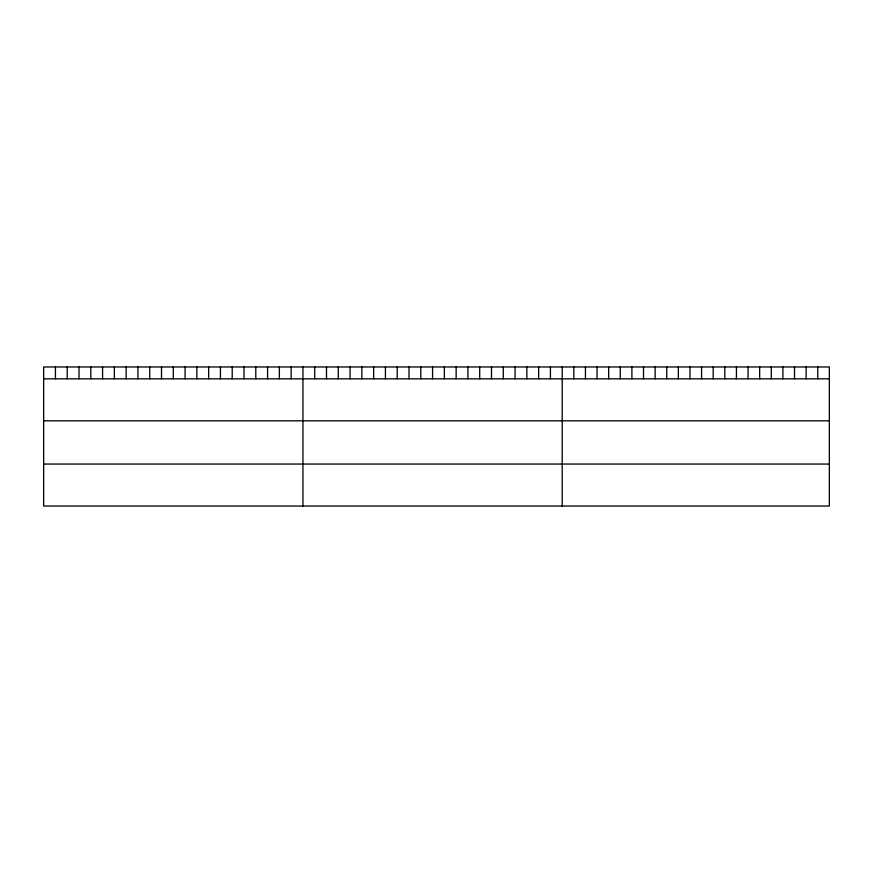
<?xml version="1.0" encoding="UTF-8"?>
<svg xmlns="http://www.w3.org/2000/svg" width="873" height="873" viewBox="0 0 873 873"><rect width="100%" height="100%" fill="white"/><g stroke="black" fill="none" stroke-linecap="round" stroke-linejoin="round"><path stroke-width="1.31" d="M829.35 378.838L829.35 506.034L43.65 506.034L43.65 366.966L829.35 366.966L829.35 378.838L43.65 378.838M43.65 420.808L829.35 420.808M43.65 464.054L829.35 464.054M817.739 366.966L817.739 378.838M806.117 366.966L806.117 378.838M794.506 366.966L794.506 378.838M782.895 366.966L782.895 378.838M771.274 366.966L771.274 378.838M759.663 366.966L759.663 378.838M748.052 366.966L748.052 378.838M736.43 366.966L736.43 378.838M724.819 366.966L724.819 378.838M713.208 366.966L713.208 378.838M701.586 366.966L701.586 378.838M689.976 366.966L689.976 378.838M678.354 366.966L678.354 378.838M666.743 366.966L666.743 378.838M655.132 366.966L655.132 378.838M643.51 366.966L643.51 378.838M631.899 366.966L631.899 378.838M620.288 366.966L620.288 378.838M608.667 366.966L608.667 378.838M597.056 366.966L597.056 378.838M585.445 366.966L585.445 378.838M573.823 366.966L573.823 378.838M562.212 366.966L562.212 506.034M550.427 366.966L550.427 378.838M538.641 366.966L538.641 378.838M526.856 366.966L526.856 378.838M515.07 366.966L515.07 378.838M503.285 366.966L503.285 378.838M491.499 366.966L491.499 378.838M479.714 366.966L479.714 378.838M467.928 366.966L467.928 378.838M456.143 366.966L456.143 378.838M444.357 366.966L444.357 378.838M432.572 366.966L432.572 378.838M420.786 366.966L420.786 378.838M409.001 366.966L409.001 378.838M397.215 366.966L397.215 378.838M385.43 366.966L385.43 378.838M373.644 366.966L373.644 378.838M361.859 366.966L361.859 378.838M350.073 366.966L350.073 378.838M338.288 366.966L338.288 378.838M326.502 366.966L326.502 378.838M314.716 366.966L314.716 378.838M302.931 366.966L302.931 506.034M291.146 366.966L291.146 378.838M279.36 366.966L279.36 378.838M267.575 366.966L267.575 378.838M255.789 366.966L255.789 378.838M244.004 366.966L244.004 378.838M232.218 366.966L232.218 378.838M220.433 366.966L220.433 378.838M208.647 366.966L208.647 378.838M196.862 366.966L196.862 378.838M185.076 366.966L185.076 378.838M173.291 366.966L173.291 378.838M161.505 366.966L161.505 378.838M149.719 366.966L149.719 378.838M137.934 366.966L137.934 378.838M126.148 366.966L126.148 378.838M114.363 366.966L114.363 378.838M102.578 366.966L102.578 378.838M90.792 366.966L90.792 378.838M79.007 366.966L79.007 378.838M67.221 366.966L67.221 378.838M55.435 366.966L55.435 378.838"/></g></svg>
